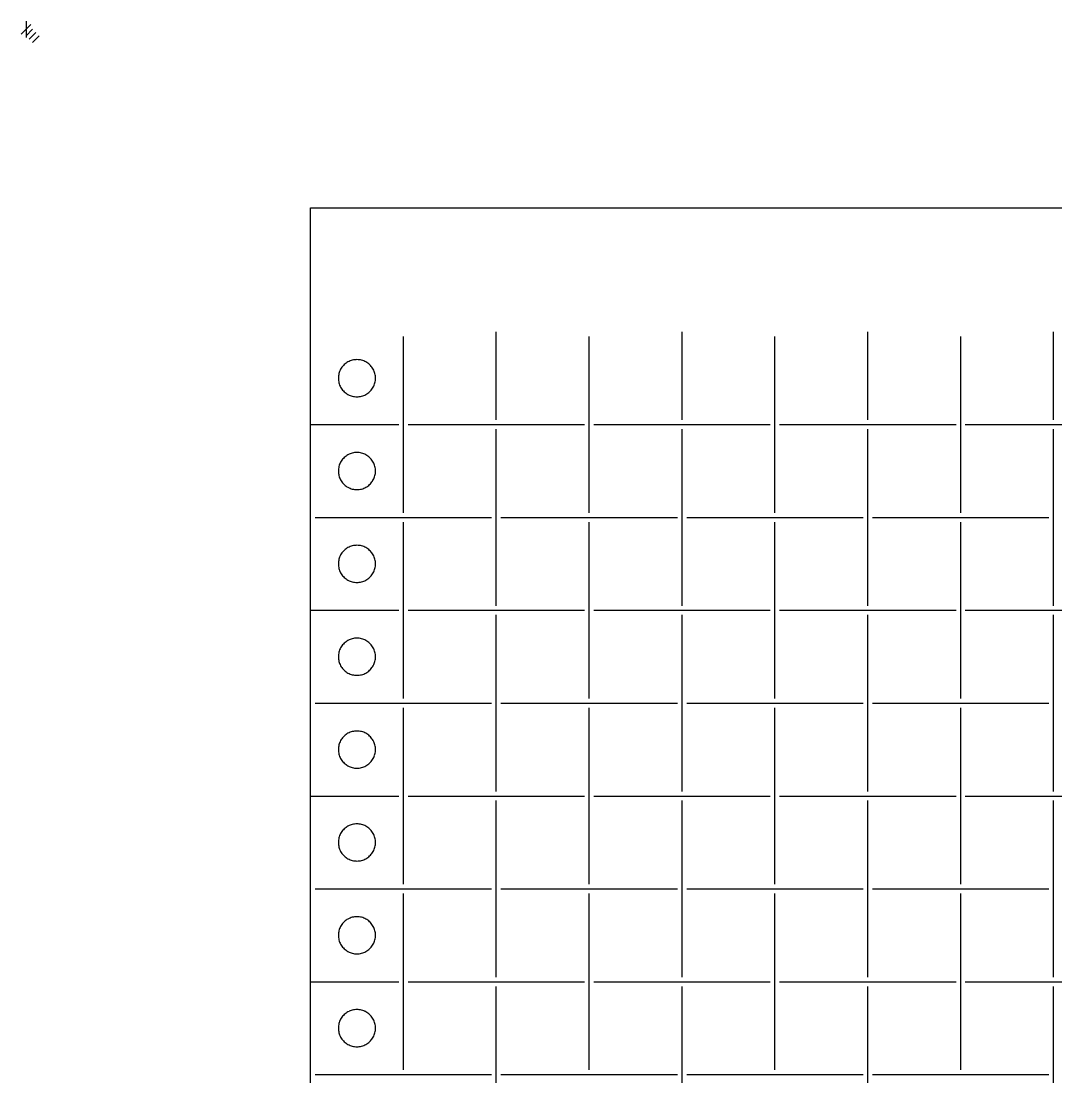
# Model space of a CAD drawing. Extents: x -1 to 369, y 33 to 428.
# Drawn here: x -0.8 to 177.4, y 246.1 to 428.1 of the extents above; entities that cross this region are included whole.
import ezdxf

# ---------------------------------------------------------------- set-up
doc = ezdxf.new("R2010")
doc.units = 0

msp = doc.modelspace()

# ---------------------------------------------------------------- linework, layer by layer
for p, q in [((49.0009, 33.2103), (49.0009, 395.877)), ((49.0009, 395.877), (369.001, 395.877)), ((65.0009, 343.343), (65.0009, 373.743)), ((81.0009, 359.343), (81.0009, 374.543)), ((97.0009, 343.343), (97.0009, 373.743)), ((113.001, 359.343), (113.001, 374.543)), ((129.001, 343.343), (129.001, 373.743)), ((145.001, 359.343), (145.001, 374.543)), ((161.001, 343.343), (161.001, 373.743)), ((177.001, 359.343), (177.001, 374.543)), ((55.4593, 369.348), (55.286264, 369.245669)), ((55.6384, 369.439), (55.459282, 369.347735)), ((55.8229, 369.519), (55.638406, 369.439162)), ((56.0121, 369.587), (55.822958, 369.518903)), ((56.2051, 369.643), (56.012052, 369.586917)), ((56.4013, 369.687), (56.205113, 369.643146)), ((56.5998, 369.718), (56.401246, 369.686552)), ((56.8, 369.737), (56.599865, 369.718091)), ((57.0009, 369.743), (56.799969, 369.736678)), ((57.2018, 369.737), (57.000872, 369.743322)), ((57.402, 369.718), (57.201862, 369.736909)), ((57.6005, 369.687), (57.401946, 369.718448)), ((57.7967, 369.643), (57.600513, 369.686854)), ((57.9898, 369.587), (57.796755, 369.643083)), ((58.1789, 369.519), (57.989755, 369.587097)), ((58.3634, 369.439), (58.178906, 369.518838)), ((58.5425, 369.348), (58.363382, 369.439265)), ((58.7156, 369.245), (58.542564, 369.347331)), ((53.9575, 367.532), (53.901414, 367.338952)), ((54.0256, 367.721), (53.957505, 367.531858)), ((54.1055, 367.906), (54.025662, 367.721503)), ((54.1967, 368.085), (54.105435, 367.905882)), ((54.2991, 368.258), (54.196766, 368.084967)), ((54.4121, 368.424), (54.299107, 368.257732)), ((54.5353, 368.583), (54.412088, 368.424157)), ((54.6682, 368.734), (54.535257, 368.583206)), ((54.8104, 368.876), (54.66825, 368.733853)), ((54.9612, 369.009), (54.810409, 368.876057)), ((55.12, 369.132), (54.961154, 369.008788)), ((55.2863, 369.245), (55.120035, 369.132004)), ((58.8818, 369.132), (58.715535, 369.244996)), ((59.0407, 369.009), (58.881857, 369.132212)), ((59.1915, 368.876), (59.040706, 369.008943)), ((59.3336, 368.734), (59.19145, 368.876147)), ((59.4665, 368.583), (59.333557, 368.733794)), ((59.5898, 368.424), (59.466588, 368.582843)), ((59.7028, 368.258), (59.589807, 368.424268)), ((59.8051, 368.085), (59.702769, 368.258033)), ((59.8964, 367.906), (59.805132, 368.085118)), ((59.9762, 367.721), (59.896362, 367.905497)), ((60.0443, 367.532), (59.976205, 367.721142)), ((60.1004, 367.339), (60.044314, 367.532048)), ((53.8072, 366.744), (53.800878, 366.543069)), ((53.8009, 366.543), (53.807222, 366.342072)), ((53.8261, 366.944), (53.807191, 366.743865)), ((53.8072, 366.342), (53.826109, 366.141862)), ((53.8261, 366.142), (53.857548, 365.943446)), ((53.8576, 367.143), (53.826152, 366.944446)), ((53.9014, 367.339), (53.857546, 367.142813)), ((53.8576, 365.944), (53.901454, 365.747813)), ((53.9014, 365.748), (53.957486, 365.554955)), ((60.0443, 365.555), (60.100386, 365.748045)), ((60.1442, 367.143), (60.100348, 367.339187)), ((60.1004, 365.748), (60.144252, 365.944187)), ((60.1442, 365.944), (60.175648, 366.142554)), ((60.1757, 366.944), (60.144252, 367.142554)), ((60.1946, 366.744), (60.175691, 366.944135)), ((60.1757, 366.142), (60.194609, 366.342138)), ((60.2009, 366.543), (60.194578, 366.743931)), ((60.1946, 366.342), (60.200922, 366.542928)), ((53.9575, 365.555), (54.025595, 365.365855)), ((54.0256, 365.365), (54.105438, 365.180506)), ((54.1055, 365.181), (54.196765, 365.001882)), ((54.1967, 365.002), (54.299034, 364.828967)), ((54.2991, 364.829), (54.412093, 364.662732)), ((54.4121, 364.662), (54.535312, 364.503157)), ((54.5353, 364.504), (54.668243, 364.353206)), ((54.6682, 364.353), (54.81035, 364.21085)), ((54.8104, 364.211), (54.961191, 364.078059)), ((54.9612, 364.078), (55.120046, 363.954788)), ((55.12, 363.955), (55.286265, 363.842004)), ((58.7156, 363.842), (58.881865, 363.954996)), ((58.8818, 363.955), (59.040643, 364.078212)), ((59.0407, 364.078), (59.191494, 364.210941)), ((59.1915, 364.211), (59.33365, 364.35315)), ((59.3336, 364.353), (59.466543, 364.503794)), ((59.4665, 364.504), (59.589712, 364.662843)), ((59.5898, 364.662), (59.702793, 364.828268)), ((59.7028, 364.829), (59.805131, 365.002033)), ((59.8051, 365.002), (59.896368, 365.181118)), ((59.8964, 365.181), (59.976238, 365.365494)), ((59.9762, 365.365), (60.044294, 365.554145)), ((55.2863, 363.842), (55.459336, 363.739669)), ((55.4593, 363.739), (55.638418, 363.647735)), ((55.6384, 363.648), (55.822894, 363.568162)), ((55.8229, 363.568), (56.012042, 363.499903)), ((56.0121, 363.5), (56.205148, 363.443914)), ((56.2051, 363.444), (56.401287, 363.400148)), ((56.4013, 363.4), (56.599854, 363.368552)), ((56.5998, 363.369), (56.799935, 363.350091)), ((56.8, 363.35), (57.000931, 363.343678)), ((57.0009, 363.343), (57.201828, 363.349322)), ((57.2018, 363.35), (57.401938, 363.368909)), ((57.402, 363.369), (57.600554, 363.400448)), ((57.6005, 363.4), (57.796687, 363.443852)), ((57.7967, 363.444), (57.989745, 363.500086)), ((57.9898, 363.5), (58.178945, 363.568097)), ((58.1789, 363.568), (58.363394, 363.647838)), ((58.3634, 363.648), (58.542518, 363.739265)), ((58.5425, 363.739), (58.715536, 363.841331)), ((49.0009, 358.543), (64.2009, 358.543)), ((65.8009, 358.543), (96.2009, 358.543)), ((97.8009, 358.543), (128.201, 358.543)), ((129.801, 358.543), (160.201, 358.543)), ((161.801, 358.543), (192.201, 358.543)), ((81.0009, 327.343), (81.0009, 357.743)), ((113.001, 327.343), (113.001, 357.743)), ((145.001, 327.343), (145.001, 357.743)), ((177.001, 327.343), (177.001, 357.743)), ((54.9612, 353.009), (54.810409, 352.876057)), ((55.12, 353.132), (54.961154, 353.008788)), ((55.2863, 353.245), (55.120035, 353.132007)), ((55.4593, 353.348), (55.286264, 353.245666)), ((55.6384, 353.439), (55.459282, 353.347735)), ((55.8229, 353.519), (55.638406, 353.439162)), ((56.0121, 353.587), (55.822958, 353.518906)), ((56.2051, 353.643), (56.012052, 353.586914)), ((56.4013, 353.687), (56.205113, 353.643146)), ((56.5998, 353.718), (56.401246, 353.686555)), ((56.8, 353.737), (56.599865, 353.718091)), ((57.0009, 353.743), (56.799969, 353.736678)), ((57.2018, 353.737), (57.000872, 353.743322)), ((57.402, 353.718), (57.201862, 353.736909)), ((57.6005, 353.687), (57.401946, 353.718445)), ((57.7967, 353.643), (57.600513, 353.686854)), ((57.9898, 353.587), (57.796755, 353.643086)), ((58.1789, 353.519), (57.989755, 353.587094)), ((58.3634, 353.439), (58.178906, 353.518838)), ((58.5425, 353.348), (58.363382, 353.439265)), ((58.7156, 353.245), (58.542564, 353.347334)), ((58.8818, 353.132), (58.715535, 353.244993)), ((59.0407, 353.009), (58.881857, 353.132212)), ((59.1915, 352.876), (59.040706, 353.008943)), ((53.8576, 351.143), (53.826152, 350.944446)), ((53.9014, 351.339), (53.857546, 351.142813)), ((53.9575, 351.532), (53.901414, 351.338955)), ((54.0256, 351.721), (53.957505, 351.531855)), ((54.1055, 351.906), (54.025662, 351.721506)), ((54.1967, 352.085), (54.105435, 351.905882)), ((54.2991, 352.258), (54.196766, 352.084964)), ((54.4121, 352.424), (54.299107, 352.257735)), ((54.5353, 352.583), (54.412088, 352.424157)), ((54.6682, 352.734), (54.535257, 352.583206)), ((54.8104, 352.876), (54.66825, 352.73385)), ((59.3336, 352.734), (59.19145, 352.87615)), ((59.4665, 352.583), (59.333557, 352.733794)), ((59.5898, 352.424), (59.466588, 352.582843)), ((59.7028, 352.258), (59.589807, 352.424265)), ((59.8051, 352.085), (59.702769, 352.258036)), ((59.8964, 351.906), (59.805132, 352.085118)), ((59.9762, 351.721), (59.896362, 351.905494)), ((60.0443, 351.532), (59.976205, 351.721145)), ((60.1004, 351.339), (60.044314, 351.532045)), ((60.1442, 351.143), (60.100348, 351.339187)), ((60.1757, 350.944), (60.144252, 351.142554)), ((53.8072, 350.744), (53.800878, 350.543069)), ((53.8009, 350.543), (53.807222, 350.342069)), ((53.8261, 350.944), (53.807191, 350.743865)), ((53.8072, 350.342), (53.826109, 350.141865)), ((53.8261, 350.142), (53.857548, 349.943446)), ((53.8576, 349.944), (53.901454, 349.747813)), ((53.9014, 349.748), (53.957486, 349.554955)), ((53.9575, 349.555), (54.025595, 349.365855)), ((54.0256, 349.365), (54.105438, 349.180506)), ((59.8964, 349.181), (59.976238, 349.365494)), ((59.9762, 349.365), (60.044294, 349.554145)), ((60.0443, 349.555), (60.100386, 349.748045)), ((60.1004, 349.748), (60.144252, 349.944187)), ((60.1442, 349.944), (60.175648, 350.142554)), ((60.1946, 350.744), (60.175691, 350.944135)), ((60.1757, 350.142), (60.194609, 350.342135)), ((60.2009, 350.543), (60.194578, 350.743931)), ((60.1946, 350.342), (60.200922, 350.542931)), ((54.1055, 349.181), (54.196765, 349.001882)), ((54.1967, 349.002), (54.299034, 348.828964)), ((54.2991, 348.829), (54.412093, 348.662735)), ((54.4121, 348.662), (54.535312, 348.503157)), ((54.5353, 348.504), (54.668243, 348.353206)), ((54.6682, 348.353), (54.81035, 348.21085)), ((54.8104, 348.211), (54.961191, 348.078057)), ((54.9612, 348.078), (55.120046, 347.954788)), ((55.12, 347.955), (55.286265, 347.842007)), ((55.2863, 347.842), (55.459336, 347.739666)), ((55.4593, 347.739), (55.638418, 347.647735)), ((55.6384, 347.648), (55.822894, 347.568162)), ((55.8229, 347.568), (56.012042, 347.499906)), ((56.0121, 347.5), (56.205148, 347.443914)), ((57.7967, 347.444), (57.989745, 347.500086)), ((57.9898, 347.5), (58.178945, 347.568094)), ((58.1789, 347.568), (58.363394, 347.647838)), ((58.3634, 347.648), (58.542518, 347.739265)), ((58.5425, 347.739), (58.715536, 347.841334)), ((58.7156, 347.842), (58.881865, 347.954993)), ((58.8818, 347.955), (59.040643, 348.078212)), ((59.0407, 348.078), (59.191494, 348.210943)), ((59.1915, 348.211), (59.33365, 348.35315)), ((59.3336, 348.353), (59.466543, 348.503794)), ((59.4665, 348.504), (59.589712, 348.662843)), ((59.5898, 348.662), (59.702793, 348.828265)), ((59.7028, 348.829), (59.805131, 349.002036)), ((59.8051, 349.002), (59.896368, 349.181118)), ((56.2051, 347.444), (56.401287, 347.400146)), ((56.4013, 347.4), (56.599854, 347.368555)), ((56.5998, 347.369), (56.799935, 347.350091)), ((56.8, 347.35), (57.000931, 347.343678)), ((57.0009, 347.343), (57.201828, 347.349322)), ((57.2018, 347.35), (57.401938, 347.368909)), ((57.402, 347.369), (57.600554, 347.400445)), ((57.6005, 347.4), (57.796687, 347.443854)), ((49.8009, 342.543), (80.2009, 342.543)), ((81.8009, 342.543), (112.201, 342.543)), ((113.801, 342.543), (144.201, 342.543)), ((145.801, 342.543), (176.201, 342.543)), ((65.0009, 311.343), (65.0009, 341.743)), ((97.0009, 311.343), (97.0009, 341.743)), ((129.001, 311.343), (129.001, 341.743)), ((161.001, 311.343), (161.001, 341.743)), ((54.5353, 336.583), (54.412088, 336.424157)), ((54.6682, 336.734), (54.535257, 336.583206)), ((54.8104, 336.876), (54.66825, 336.73385)), ((54.9612, 337.009), (54.810409, 336.876057)), ((55.12, 337.132), (54.961154, 337.00879)), ((55.2863, 337.245), (55.120035, 337.132004)), ((55.4593, 337.348), (55.286264, 337.245666)), ((55.6384, 337.439), (55.459282, 337.347735)), ((55.8229, 337.519), (55.638406, 337.439162)), ((56.0121, 337.587), (55.822958, 337.518906)), ((56.2051, 337.643), (56.012052, 337.586914)), ((56.4013, 337.687), (56.205113, 337.643148)), ((56.5998, 337.718), (56.401246, 337.686552)), ((56.8, 337.737), (56.599865, 337.718091)), ((57.0009, 337.743), (56.799969, 337.736678)), ((57.2018, 337.737), (57.000872, 337.743322)), ((57.402, 337.718), (57.201862, 337.736909)), ((57.6005, 337.687), (57.401946, 337.718448)), ((57.7967, 337.643), (57.600513, 337.686852)), ((57.9898, 337.587), (57.796755, 337.643086)), ((58.1789, 337.519), (57.989755, 337.587094)), ((58.3634, 337.439), (58.178906, 337.518838)), ((58.5425, 337.348), (58.363382, 337.439265)), ((58.7156, 337.245), (58.542564, 337.347334)), ((58.8818, 337.132), (58.715535, 337.244996)), ((59.0407, 337.009), (58.881857, 337.13221)), ((59.1915, 336.876), (59.040706, 337.008943)), ((59.3336, 336.734), (59.19145, 336.87615)), ((59.4665, 336.583), (59.333557, 336.733794)), ((59.5898, 336.424), (59.466588, 336.582843)), ((53.8261, 334.944), (53.807191, 334.743865)), ((53.8576, 335.143), (53.826152, 334.944446)), ((53.9014, 335.339), (53.857546, 335.142813)), ((53.9575, 335.532), (53.901414, 335.338955)), ((54.0256, 335.721), (53.957505, 335.531855)), ((54.1055, 335.906), (54.025662, 335.721506)), ((54.1967, 336.085), (54.105435, 335.905882)), ((54.2991, 336.258), (54.1967, 336.085)), ((54.4121, 336.424), (54.299107, 336.257735)), ((59.7028, 336.258), (59.589807, 336.424265)), ((59.8051, 336.085), (59.702769, 336.258036)), ((59.8964, 335.906), (59.8051, 336.085)), ((59.9762, 335.721), (59.896362, 335.905494)), ((60.0443, 335.532), (59.976205, 335.721145)), ((60.1004, 335.339), (60.044314, 335.532045)), ((60.1442, 335.143), (60.100348, 335.339187)), ((60.1757, 334.944), (60.144252, 335.142554)), ((60.1946, 334.744), (60.175691, 334.944135)), ((53.8072, 334.744), (53.800878, 334.543069)), ((53.8009, 334.543), (53.807222, 334.342069)), ((53.8072, 334.342), (53.826109, 334.141865)), ((53.8261, 334.142), (53.857548, 333.943446)), ((53.8576, 333.944), (53.901454, 333.747813)), ((53.9014, 333.748), (53.957486, 333.554952)), ((53.9575, 333.555), (54.025595, 333.365858)), ((54.0256, 333.365), (54.105438, 333.180506)), ((54.1055, 333.181), (54.196765, 333.001879)), ((54.1967, 333.002), (54.299034, 332.828967)), ((59.7028, 332.829), (59.805131, 333.002033)), ((59.8051, 333.002), (59.896368, 333.181121)), ((59.8964, 333.181), (59.976238, 333.365494)), ((59.9762, 333.365), (60.044294, 333.554142)), ((60.0443, 333.555), (60.100386, 333.748048)), ((60.1004, 333.748), (60.144252, 333.944187)), ((60.1442, 333.944), (60.175648, 334.142554)), ((60.1757, 334.142), (60.194609, 334.342135)), ((60.2009, 334.543), (60.194578, 334.743931)), ((60.1946, 334.342), (60.200922, 334.542931)), ((54.2991, 332.829), (54.412093, 332.662735)), ((54.4121, 332.663), (54.535312, 332.504157)), ((54.5353, 332.504), (54.668243, 332.353206)), ((54.6682, 332.353), (54.81035, 332.21085)), ((54.8104, 332.211), (54.961191, 332.078057)), ((54.9612, 332.078), (55.120046, 331.954788)), ((55.12, 331.955), (55.286265, 331.842007)), ((55.2863, 331.842), (55.459336, 331.739666)), ((55.4593, 331.739), (55.638418, 331.647735)), ((55.6384, 331.648), (55.822894, 331.568162)), ((55.8229, 331.568), (56.012042, 331.499906)), ((56.0121, 331.5), (56.205148, 331.443914)), ((56.2051, 331.444), (56.401287, 331.400146)), ((56.4013, 331.4), (56.599854, 331.368555)), ((56.5998, 331.369), (56.799935, 331.350091)), ((56.8, 331.35), (57.000931, 331.343678)), ((57.0009, 331.343), (57.201828, 331.349322)), ((57.2018, 331.35), (57.401938, 331.368909)), ((57.402, 331.369), (57.600554, 331.400445)), ((57.6005, 331.4), (57.796687, 331.443854)), ((57.7967, 331.444), (57.989745, 331.500086)), ((57.9898, 331.5), (58.178945, 331.568094)), ((58.1789, 331.568), (58.363394, 331.647838)), ((58.3634, 331.648), (58.542518, 331.739265)), ((58.5425, 331.739), (58.715536, 331.841334)), ((58.7156, 331.842), (58.881865, 331.954993)), ((58.8818, 331.955), (59.040643, 332.078212)), ((59.0407, 332.078), (59.191494, 332.210943)), ((59.1915, 332.211), (59.33365, 332.35315)), ((59.3336, 332.353), (59.466543, 332.503794)), ((59.4665, 332.504), (59.589712, 332.662843)), ((59.5898, 332.663), (59.702793, 332.829265)), ((49.0009, 326.543), (64.2009, 326.543)), ((65.8009, 326.543), (96.2009, 326.543)), ((81.0009, 295.343), (81.0009, 325.743)), ((97.8009, 326.543), (128.201, 326.543)), ((113.001, 295.343), (113.001, 325.743)), ((129.801, 326.543), (160.201, 326.543)), ((145.001, 295.343), (145.001, 325.743)), ((161.801, 326.543), (192.201, 326.543)), ((177.001, 295.343), (177.001, 325.743)), ((54.2991, 320.258), (54.196766, 320.084967)), ((54.4121, 320.424), (54.299107, 320.257732)), ((54.5353, 320.583), (54.412088, 320.424157)), ((54.6682, 320.734), (54.535257, 320.583206)), ((54.8104, 320.876), (54.66825, 320.73385)), ((54.9612, 321.009), (54.810409, 320.876059)), ((55.12, 321.132), (54.961154, 321.008788)), ((55.2863, 321.245), (55.120035, 321.132004)), ((55.4593, 321.348), (55.286264, 321.245669)), ((55.6384, 321.439), (55.459282, 321.347735)), ((55.8229, 321.519), (55.638406, 321.439162)), ((56.0121, 321.587), (55.822958, 321.518903)), ((56.2051, 321.643), (56.012052, 321.586914)), ((56.4013, 321.687), (56.205113, 321.643148)), ((56.5998, 321.718), (56.401246, 321.686552)), ((56.8, 321.737), (56.599865, 321.718091)), ((57.0009, 321.743), (56.799969, 321.736678)), ((57.2018, 321.737), (57.000872, 321.743322)), ((57.402, 321.718), (57.201862, 321.736909)), ((57.6005, 321.687), (57.401946, 321.718448)), ((57.7967, 321.643), (57.600513, 321.686852)), ((57.9898, 321.587), (57.796755, 321.643086)), ((58.1789, 321.519), (57.989755, 321.587097)), ((58.3634, 321.439), (58.178906, 321.518838)), ((58.5425, 321.348), (58.363382, 321.439265)), ((58.7156, 321.245), (58.542564, 321.347331)), ((58.8818, 321.132), (58.715535, 321.244996)), ((59.0407, 321.009), (58.881857, 321.132212)), ((59.1915, 320.876), (59.040706, 321.008941)), ((59.3336, 320.734), (59.19145, 320.87615)), ((59.4665, 320.583), (59.333557, 320.733794)), ((59.5898, 320.424), (59.466588, 320.582843)), ((59.7028, 320.258), (59.589807, 320.424268)), ((59.8051, 320.085), (59.702769, 320.258033)), ((53.8072, 318.744), (53.800878, 318.543072)), ((53.8009, 318.543), (53.807222, 318.342069)), ((53.8261, 318.944), (53.807191, 318.743862)), ((53.8576, 319.143), (53.826152, 318.944448)), ((53.9014, 319.339), (53.857546, 319.142811)), ((53.9575, 319.532), (53.901414, 319.338955)), ((54.0256, 319.721), (53.957505, 319.531855)), ((54.1055, 319.906), (54.025662, 319.721506)), ((54.1967, 320.085), (54.105435, 319.905882)), ((59.8964, 319.906), (59.805132, 320.085118)), ((59.9762, 319.721), (59.896362, 319.905494)), ((60.0443, 319.532), (59.976205, 319.721145)), ((60.1004, 319.339), (60.044314, 319.532045)), ((60.1442, 319.143), (60.100348, 319.339189)), ((60.1757, 318.944), (60.144252, 319.142552)), ((60.1946, 318.744), (60.175691, 318.944138)), ((60.2009, 318.543), (60.194578, 318.743928)), ((60.1946, 318.343), (60.200922, 318.543931)), ((53.8072, 318.343), (53.826109, 318.142865)), ((53.8261, 318.142), (53.857548, 317.943446)), ((53.8576, 317.944), (53.901454, 317.747813)), ((53.9014, 317.748), (53.957486, 317.554952)), ((53.9575, 317.555), (54.025595, 317.365858)), ((54.0256, 317.365), (54.105438, 317.180503)), ((54.1055, 317.181), (54.196765, 317.001882)), ((54.1967, 317.002), (54.299034, 316.828967)), ((54.2991, 316.829), (54.412093, 316.662732)), ((54.4121, 316.663), (54.535312, 316.504157)), ((59.4665, 316.504), (59.589712, 316.662843)), ((59.5898, 316.663), (59.702793, 316.829268)), ((59.7028, 316.829), (59.805131, 317.002033)), ((59.8051, 317.002), (59.896368, 317.181118)), ((59.8964, 317.181), (59.976238, 317.365497)), ((59.9762, 317.365), (60.044294, 317.554142)), ((60.0443, 317.555), (60.100386, 317.748048)), ((60.1004, 317.748), (60.144252, 317.944187)), ((60.1442, 317.944), (60.175648, 318.142554)), ((60.1757, 318.142), (60.194609, 318.342135)), ((54.5353, 316.504), (54.668243, 316.353206)), ((54.6682, 316.353), (54.81035, 316.210853)), ((54.8104, 316.211), (54.961191, 316.078057)), ((54.9612, 316.078), (55.120046, 315.954788)), ((55.12, 315.955), (55.286265, 315.842004)), ((55.2863, 315.842), (55.459336, 315.739669)), ((55.4593, 315.739), (55.638418, 315.647735)), ((55.6384, 315.648), (55.822894, 315.568162)), ((55.8229, 315.568), (56.012042, 315.499903)), ((56.0121, 315.5), (56.205148, 315.443917)), ((56.2051, 315.444), (56.401287, 315.400146)), ((56.4013, 315.4), (56.599854, 315.368552)), ((56.5998, 315.369), (56.799935, 315.350091)), ((56.8, 315.35), (57.000931, 315.343678)), ((57.0009, 315.343), (57.201828, 315.349322)), ((57.2018, 315.35), (57.401938, 315.368909)), ((57.402, 315.369), (57.600554, 315.400448)), ((57.6005, 315.4), (57.796687, 315.443854)), ((57.7967, 315.444), (57.989745, 315.500083)), ((57.9898, 315.5), (58.178945, 315.568097)), ((58.1789, 315.568), (58.363394, 315.647838)), ((58.3634, 315.648), (58.542518, 315.739265)), ((58.5425, 315.739), (58.715536, 315.841331)), ((58.7156, 315.842), (58.881865, 315.954996)), ((58.8818, 315.955), (59.040643, 316.078212)), ((59.0407, 316.078), (59.191494, 316.210943)), ((59.1915, 316.211), (59.33365, 316.353147)), ((59.3336, 316.353), (59.466543, 316.503794)), ((49.8009, 310.543), (80.2009, 310.543)), ((65.0009, 279.343), (65.0009, 309.743)), ((81.8009, 310.543), (112.201, 310.543)), ((97.0009, 279.343), (97.0009, 309.743)), ((113.801, 310.543), (144.201, 310.543)), ((129.001, 279.343), (129.001, 309.743)), ((145.801, 310.543), (176.201, 310.543)), ((161.001, 279.343), (161.001, 309.743)), ((56.4013, 305.687), (56.205113, 305.643146)), ((56.5998, 305.718), (56.401246, 305.686552)), ((56.8, 305.737), (56.599865, 305.718091)), ((57.0009, 305.743), (56.799969, 305.736678)), ((57.2018, 305.737), (57.000872, 305.743322)), ((57.402, 305.718), (57.201862, 305.736909)), ((57.6005, 305.687), (57.401946, 305.718448)), ((57.7967, 305.643), (57.600513, 305.686854)), ((54.1055, 303.906), (54.025662, 303.721503)), ((54.1967, 304.085), (54.105435, 303.905882)), ((54.2991, 304.258), (54.196766, 304.084967)), ((54.4121, 304.424), (54.299107, 304.257735)), ((54.5353, 304.583), (54.412088, 304.424154)), ((54.6682, 304.734), (54.535257, 304.583206)), ((54.8104, 304.876), (54.66825, 304.733853)), ((54.9612, 305.009), (54.810409, 304.876057)), ((55.12, 305.132), (54.961154, 305.008788)), ((55.2863, 305.245), (55.120035, 305.132007)), ((55.4593, 305.348), (55.286264, 305.245666)), ((55.6384, 305.439), (55.459282, 305.347735)), ((55.8229, 305.519), (55.638406, 305.439162)), ((56.0121, 305.587), (55.822958, 305.518903)), ((56.2051, 305.643), (56.012052, 305.586917)), ((57.9898, 305.587), (57.796755, 305.643083)), ((58.1789, 305.519), (57.989755, 305.587097)), ((58.3634, 305.439), (58.178906, 305.518838)), ((58.5425, 305.348), (58.363382, 305.439265)), ((58.7156, 305.245), (58.542564, 305.347334)), ((58.8818, 305.132), (58.715535, 305.244993)), ((59.0407, 305.009), (58.881857, 305.132212)), ((59.1915, 304.876), (59.040706, 305.008943)), ((59.3336, 304.734), (59.19145, 304.876147)), ((59.4665, 304.583), (59.333557, 304.733794)), ((59.5898, 304.424), (59.466588, 304.582846)), ((59.7028, 304.258), (59.589807, 304.424265)), ((59.8051, 304.085), (59.702769, 304.258033)), ((59.8964, 303.906), (59.805132, 304.085118)), ((59.9762, 303.721), (59.896362, 303.905497)), ((53.8072, 302.744), (53.800878, 302.543069)), ((53.8009, 302.543), (53.807222, 302.342072)), ((53.8261, 302.945), (53.807191, 302.744865)), ((53.8072, 302.343), (53.826109, 302.142862)), ((53.8261, 302.142), (53.857548, 301.943446)), ((53.8576, 303.143), (53.826152, 302.944446)), ((53.9014, 303.339), (53.857546, 303.142813)), ((53.9575, 303.532), (53.901414, 303.338952)), ((54.0256, 303.721), (53.957505, 303.531858)), ((60.0443, 303.532), (59.976205, 303.721142)), ((60.1004, 303.339), (60.044314, 303.532048)), ((60.1442, 303.143), (60.100348, 303.339187)), ((60.1442, 301.944), (60.175648, 302.142554)), ((60.1757, 302.945), (60.144252, 303.143554)), ((60.1946, 302.744), (60.175691, 302.944135)), ((60.1757, 302.142), (60.194609, 302.342138)), ((60.2009, 302.543), (60.194578, 302.743931)), ((60.1946, 302.343), (60.200922, 302.543928)), ((53.8576, 301.944), (53.901454, 301.747813)), ((53.9014, 301.748), (53.957486, 301.554955)), ((53.9575, 301.555), (54.025595, 301.365855)), ((54.0256, 301.365), (54.105438, 301.180506)), ((54.1055, 301.181), (54.196765, 301.001882)), ((54.1967, 301.002), (54.299034, 300.828967)), ((54.2991, 300.829), (54.412093, 300.662732)), ((54.4121, 300.663), (54.535312, 300.504157)), ((54.5353, 300.504), (54.668243, 300.353206)), ((54.6682, 300.353), (54.81035, 300.21085)), ((54.8104, 300.211), (54.961191, 300.078057)), ((59.0407, 300.078), (59.191494, 300.210943)), ((59.1915, 300.211), (59.33365, 300.35315)), ((59.3336, 300.353), (59.466543, 300.503794)), ((59.4665, 300.504), (59.589712, 300.662843)), ((59.5898, 300.663), (59.702793, 300.829268)), ((59.7028, 300.829), (59.805131, 301.002033)), ((59.8051, 301.002), (59.896368, 301.181118)), ((59.8964, 301.181), (59.976238, 301.365494)), ((59.9762, 301.365), (60.044294, 301.554145)), ((60.0443, 301.555), (60.100386, 301.748045)), ((60.1004, 301.748), (60.144252, 301.944187)), ((54.9612, 300.078), (55.120046, 299.95479)), ((55.12, 299.955), (55.286265, 299.842004)), ((55.2863, 299.842), (55.459336, 299.739669)), ((55.4593, 299.739), (55.638418, 299.647735)), ((55.6384, 299.648), (55.822894, 299.568162)), ((55.8229, 299.568), (56.012042, 299.499903)), ((56.0121, 299.5), (56.205148, 299.443914)), ((56.2051, 299.444), (56.401287, 299.400148)), ((56.4013, 299.4), (56.599854, 299.368552)), ((56.5998, 299.369), (56.799935, 299.350091)), ((56.8, 299.35), (57.000931, 299.343678)), ((57.0009, 299.343), (57.201828, 299.349322)), ((57.2018, 299.35), (57.401938, 299.368909)), ((57.402, 299.369), (57.600554, 299.400448)), ((57.6005, 299.4), (57.796687, 299.443852)), ((57.7967, 299.444), (57.989745, 299.500086)), ((57.9898, 299.5), (58.178945, 299.568097)), ((58.1789, 299.568), (58.363394, 299.647838)), ((58.3634, 299.648), (58.542518, 299.739265)), ((58.5425, 299.739), (58.715536, 299.841331)), ((58.7156, 299.842), (58.881865, 299.954996)), ((58.8818, 299.955), (59.040643, 300.07821)), ((49.0009, 294.543), (64.2009, 294.543)), ((65.8009, 294.543), (96.2009, 294.543)), ((81.0009, 263.343), (81.0009, 293.743)), ((97.8009, 294.543), (128.201, 294.543)), ((113.001, 263.343), (113.001, 293.743)), ((129.801, 294.543), (160.201, 294.543)), ((145.001, 263.343), (145.001, 293.743)), ((161.801, 294.543), (192.201, 294.543)), ((177.001, 263.343), (177.001, 293.743)), ((55.4593, 289.348), (55.286264, 289.245666)), ((55.6384, 289.439), (55.459282, 289.347735)), ((55.8229, 289.519), (55.638406, 289.439162)), ((56.0121, 289.587), (55.822958, 289.518906)), ((56.2051, 289.643), (56.012052, 289.586914)), ((56.4013, 289.687), (56.205113, 289.643148)), ((56.5998, 289.718), (56.401246, 289.686552)), ((56.8, 289.737), (56.599865, 289.718091)), ((57.0009, 289.743), (56.799969, 289.736678)), ((57.2018, 289.737), (57.000872, 289.743322)), ((57.402, 289.718), (57.201862, 289.736909)), ((57.6005, 289.687), (57.401946, 289.718448)), ((57.7967, 289.643), (57.600513, 289.686852)), ((57.9898, 289.587), (57.796755, 289.643086)), ((58.1789, 289.519), (57.989755, 289.587094)), ((58.3634, 289.439), (58.178906, 289.518838)), ((58.5425, 289.348), (58.363382, 289.439265)), ((58.7156, 289.245), (58.542564, 289.347334)), ((53.9575, 287.532), (53.901414, 287.338955)), ((54.0256, 287.721), (53.957505, 287.531855)), ((54.1055, 287.906), (54.025662, 287.721506)), ((54.1967, 288.085), (54.105435, 287.905882)), ((54.2991, 288.258), (54.196766, 288.084964)), ((54.4121, 288.424), (54.299107, 288.257735)), ((54.5353, 288.583), (54.412088, 288.424157)), ((54.6682, 288.734), (54.535257, 288.583206)), ((54.8104, 288.876), (54.66825, 288.73385)), ((54.9612, 289.009), (54.810409, 288.876057)), ((55.12, 289.132), (54.961154, 289.008788)), ((55.2863, 289.245), (55.120035, 289.132007)), ((58.8818, 289.132), (58.715535, 289.244993)), ((59.0407, 289.009), (58.881857, 289.132212)), ((59.1915, 288.876), (59.040706, 289.008943)), ((59.3336, 288.734), (59.19145, 288.87615)), ((59.4665, 288.583), (59.333557, 288.733794)), ((59.5898, 288.424), (59.466588, 288.582843)), ((59.7028, 288.258), (59.589807, 288.424265)), ((59.8051, 288.085), (59.702769, 288.258036)), ((59.8964, 287.906), (59.805132, 288.085118)), ((59.9762, 287.721), (59.896362, 287.905494)), ((60.0443, 287.532), (59.976205, 287.721145)), ((60.1004, 287.339), (60.044314, 287.532045)), ((53.8072, 286.744), (53.800878, 286.543072)), ((53.8009, 286.543), (53.807222, 286.342069)), ((53.8261, 286.945), (53.807191, 286.744862)), ((53.8072, 286.343), (53.826109, 286.142865)), ((53.8261, 286.142), (53.857548, 285.943446)), ((53.8576, 287.143), (53.826152, 286.944446)), ((53.9014, 287.339), (53.857546, 287.142813)), ((53.8576, 285.944), (53.901454, 285.747813)), ((53.9014, 285.748), (53.957486, 285.554952)), ((60.0443, 285.555), (60.100386, 285.748048)), ((60.1442, 287.143), (60.100348, 287.339187)), ((60.1004, 285.748), (60.144252, 285.944187)), ((60.1442, 285.944), (60.175648, 286.142554)), ((60.1757, 286.945), (60.144252, 287.143554)), ((60.1946, 286.744), (60.175691, 286.944138)), ((60.1757, 286.142), (60.194609, 286.342135)), ((60.2009, 286.543), (60.194578, 286.743928)), ((60.1946, 286.343), (60.200922, 286.543931)), ((53.9575, 285.555), (54.025595, 285.365858)), ((54.0256, 285.365), (54.105438, 285.180503)), ((54.1055, 285.181), (54.196765, 285.001885)), ((54.1967, 285.002), (54.299034, 284.828964)), ((54.2991, 284.829), (54.412093, 284.662735)), ((54.4121, 284.663), (54.535312, 284.504154)), ((54.5353, 284.504), (54.668243, 284.353209)), ((54.6682, 284.353), (54.81035, 284.21085)), ((54.8104, 284.211), (54.961191, 284.078057)), ((54.9612, 284.078), (55.120046, 283.954788)), ((55.12, 283.955), (55.286265, 283.842007)), ((55.2863, 283.842), (55.459336, 283.739666)), ((58.5425, 283.739), (58.715536, 283.841334)), ((58.7156, 283.842), (58.881865, 283.954993)), ((58.8818, 283.955), (59.040643, 284.078212)), ((59.0407, 284.078), (59.191494, 284.210943)), ((59.1915, 284.211), (59.33365, 284.35315)), ((59.3336, 284.353), (59.466543, 284.503791)), ((59.4665, 284.504), (59.589712, 284.662846)), ((59.5898, 284.663), (59.702793, 284.829265)), ((59.7028, 284.829), (59.805131, 285.002036)), ((59.8051, 285.002), (59.896368, 285.181115)), ((59.8964, 285.181), (59.976238, 285.365497)), ((59.9762, 285.365), (60.044294, 285.554142)), ((55.4593, 283.739), (55.638418, 283.647735)), ((55.6384, 283.648), (55.822894, 283.568162)), ((55.8229, 283.568), (56.012042, 283.499906)), ((56.0121, 283.5), (56.205148, 283.443914)), ((56.2051, 283.444), (56.401287, 283.400146)), ((56.4013, 283.4), (56.599854, 283.368552)), ((56.5998, 283.369), (56.799935, 283.350091)), ((56.8, 283.35), (57.000931, 283.343678)), ((57.0009, 283.343), (57.201828, 283.349322)), ((57.2018, 283.35), (57.401938, 283.368909)), ((57.402, 283.369), (57.600554, 283.400448)), ((57.6005, 283.4), (57.796687, 283.443854)), ((57.7967, 283.444), (57.989745, 283.500086)), ((57.9898, 283.5), (58.178945, 283.568094)), ((58.1789, 283.568), (58.363394, 283.647838)), ((58.3634, 283.648), (58.542518, 283.739265)), ((49.8009, 278.543), (80.2009, 278.543)), ((81.8009, 278.543), (112.201, 278.543)), ((113.801, 278.543), (144.201, 278.543)), ((145.801, 278.543), (176.201, 278.543)), ((65.0009, 247.343), (65.0009, 277.743)), ((97.0009, 247.343), (97.0009, 277.743)), ((129.001, 247.343), (129.001, 277.743)), ((161.001, 247.343), (161.001, 277.743)), ((54.9612, 273.009), (54.810409, 272.876059)), ((55.12, 273.132), (54.961154, 273.008788)), ((55.2863, 273.245), (55.120035, 273.132004)), ((55.4593, 273.348), (55.286264, 273.245669)), ((55.6384, 273.439), (55.459282, 273.347735)), ((55.8229, 273.519), (55.638406, 273.439162)), ((56.0121, 273.587), (55.822958, 273.518903)), ((56.2051, 273.643), (56.012052, 273.586914)), ((56.4013, 273.687), (56.205113, 273.643148)), ((56.5998, 273.718), (56.401246, 273.686552)), ((56.8, 273.737), (56.599865, 273.718091)), ((57.0009, 273.743), (56.799969, 273.736678)), ((57.2018, 273.737), (57.000872, 273.743322)), ((57.402, 273.718), (57.201862, 273.736909)), ((57.6005, 273.687), (57.401946, 273.718448)), ((57.7967, 273.643), (57.600513, 273.686852)), ((57.9898, 273.587), (57.796755, 273.643086)), ((58.1789, 273.519), (57.989755, 273.587097)), ((58.3634, 273.439), (58.178906, 273.518838)), ((58.5425, 273.348), (58.363382, 273.439265)), ((58.7156, 273.245), (58.542564, 273.347331)), ((58.8818, 273.132), (58.715535, 273.244996)), ((59.0407, 273.009), (58.881857, 273.132212)), ((59.1915, 272.876), (59.040706, 273.008941)), ((53.8576, 271.143), (53.826152, 270.944448)), ((53.9014, 271.339), (53.857546, 271.142811)), ((53.9575, 271.532), (53.901414, 271.338955)), ((54.0256, 271.721), (53.957505, 271.531855)), ((54.1055, 271.906), (54.025662, 271.721506)), ((54.1967, 272.085), (54.105435, 271.905882)), ((54.2991, 272.258), (54.196766, 272.084967)), ((54.4121, 272.424), (54.299107, 272.257732)), ((54.5353, 272.583), (54.412088, 272.424157)), ((54.6682, 272.734), (54.535257, 272.583206)), ((54.8104, 272.876), (54.66825, 272.73385)), ((59.3336, 272.734), (59.19145, 272.87615)), ((59.4665, 272.583), (59.333557, 272.733794)), ((59.5898, 272.424), (59.466588, 272.582843)), ((59.7028, 272.258), (59.589807, 272.424268)), ((59.8051, 272.085), (59.702769, 272.258033)), ((59.8964, 271.906), (59.805132, 272.085118)), ((59.9762, 271.721), (59.896362, 271.905494)), ((60.0443, 271.532), (59.976205, 271.721145)), ((60.1004, 271.339), (60.044314, 271.532045)), ((60.1442, 271.143), (60.100348, 271.339189)), ((60.1757, 270.945), (60.144252, 271.143552)), ((53.8072, 270.744), (53.800878, 270.543072)), ((53.8009, 270.543), (53.807222, 270.342069)), ((53.8261, 270.945), (53.807191, 270.744862)), ((53.8072, 270.343), (53.826109, 270.142862)), ((53.8261, 270.142), (53.857548, 269.943448)), ((53.8576, 269.944), (53.901454, 269.747813)), ((53.9014, 269.748), (53.957486, 269.554952)), ((53.9575, 269.555), (54.025595, 269.365858)), ((54.0256, 269.365), (54.105438, 269.180503)), ((59.8964, 269.181), (59.976238, 269.365497)), ((59.9762, 269.365), (60.044294, 269.554142)), ((60.0443, 269.555), (60.100386, 269.748048)), ((60.1004, 269.748), (60.144252, 269.944187)), ((60.1442, 269.944), (60.175648, 270.142552)), ((60.1946, 270.744), (60.175691, 270.944138)), ((60.1757, 270.142), (60.194609, 270.342138)), ((60.2009, 270.543), (60.194578, 270.743928)), ((60.1946, 270.343), (60.200922, 270.543931)), ((54.1055, 269.181), (54.196765, 269.001882)), ((54.1967, 269.002), (54.299034, 268.828967)), ((54.2991, 268.829), (54.412093, 268.662732)), ((54.4121, 268.663), (54.535312, 268.504157)), ((54.5353, 268.504), (54.668243, 268.353206)), ((54.6682, 268.353), (54.81035, 268.21085)), ((54.8104, 268.211), (54.961191, 268.078059)), ((54.9612, 268.078), (55.120046, 267.954788)), ((55.12, 267.955), (55.286265, 267.842004)), ((55.2863, 267.842), (55.459336, 267.739669)), ((55.4593, 267.739), (55.638418, 267.647735)), ((55.6384, 267.648), (55.822894, 267.568162)), ((55.8229, 267.568), (56.012042, 267.499903)), ((56.0121, 267.5), (56.205148, 267.443917)), ((57.7967, 267.444), (57.989745, 267.500083)), ((57.9898, 267.5), (58.178945, 267.568097)), ((58.1789, 267.568), (58.363394, 267.647838)), ((58.3634, 267.648), (58.542518, 267.739265)), ((58.5425, 267.739), (58.715536, 267.841331)), ((58.7156, 267.842), (58.881865, 267.954996)), ((58.8818, 267.955), (59.040643, 268.078212)), ((59.0407, 268.078), (59.191494, 268.210941)), ((59.1915, 268.211), (59.33365, 268.35315)), ((59.3336, 268.353), (59.466543, 268.503794)), ((59.4665, 268.504), (59.589712, 268.662843)), ((59.5898, 268.663), (59.702793, 268.829268)), ((59.7028, 268.829), (59.805131, 269.002033)), ((59.8051, 269.002), (59.896368, 269.181118)), ((56.2051, 267.444), (56.401287, 267.400146)), ((56.4013, 267.4), (56.599854, 267.368552)), ((56.5998, 267.369), (56.799935, 267.350091)), ((56.8, 267.35), (57.000931, 267.343678)), ((57.0009, 267.343), (57.201828, 267.349322)), ((57.2018, 267.35), (57.401938, 267.368909)), ((57.402, 267.369), (57.600554, 267.400448)), ((57.6005, 267.4), (57.796687, 267.443854)), ((49.0009, 262.543), (64.2009, 262.543)), ((65.8009, 262.543), (96.2009, 262.543)), ((97.8009, 262.543), (128.201, 262.543)), ((129.801, 262.543), (160.201, 262.543)), ((161.801, 262.543), (192.201, 262.543)), ((81.0009, 231.343), (81.0009, 261.743)), ((113.001, 231.343), (113.001, 261.743)), ((145.001, 231.343), (145.001, 261.743)), ((177.001, 231.343), (177.001, 261.743)), ((54.5353, 256.583), (54.412088, 256.424154)), ((54.6682, 256.734), (54.535257, 256.583206)), ((54.8104, 256.876), (54.66825, 256.733853)), ((54.9612, 257.009), (54.810409, 256.876057)), ((55.12, 257.132), (54.961154, 257.008788)), ((55.2863, 257.245), (55.120035, 257.132007)), ((55.4593, 257.348), (55.286264, 257.245666)), ((55.6384, 257.439), (55.459282, 257.347735)), ((55.8229, 257.519), (55.638406, 257.439162)), ((56.0121, 257.587), (55.822958, 257.518903)), ((56.2051, 257.643), (56.012052, 257.586917)), ((56.4013, 257.687), (56.205113, 257.643146)), ((56.5998, 257.718), (56.401246, 257.686552)), ((56.8, 257.737), (56.599865, 257.718091)), ((57.0009, 257.743), (56.799969, 257.736678)), ((57.2018, 257.737), (57.000872, 257.743322)), ((57.402, 257.718), (57.201862, 257.736909)), ((57.6005, 257.687), (57.401946, 257.718448)), ((57.7967, 257.643), (57.600513, 257.686854)), ((57.9898, 257.587), (57.796755, 257.643083)), ((58.1789, 257.519), (57.989755, 257.587097)), ((58.3634, 257.439), (58.178906, 257.518838)), ((58.5425, 257.348), (58.363382, 257.439265)), ((58.7156, 257.245), (58.542564, 257.347334)), ((58.8818, 257.132), (58.715535, 257.244993)), ((59.0407, 257.009), (58.881857, 257.132212)), ((59.1915, 256.876), (59.040706, 257.008943)), ((59.3336, 256.734), (59.19145, 256.876147)), ((59.4665, 256.583), (59.333557, 256.733794)), ((59.5898, 256.424), (59.466588, 256.582846)), ((53.8072, 254.744), (53.800878, 254.543069)), ((53.8261, 254.945), (53.807191, 254.744865)), ((53.8576, 255.143), (53.826152, 254.944446)), ((53.9014, 255.339), (53.857546, 255.142813)), ((53.9575, 255.532), (53.901414, 255.338952)), ((54.0256, 255.721), (53.957505, 255.531858)), ((54.1055, 255.906), (54.025662, 255.721503)), ((54.1967, 256.085), (54.105435, 255.905882)), ((54.2991, 256.258), (54.196766, 256.084967)), ((54.4121, 256.424), (54.299107, 256.257735)), ((59.7028, 256.258), (59.589807, 256.424265)), ((59.8051, 256.085), (59.702769, 256.258033)), ((59.8964, 255.906), (59.805132, 256.085118)), ((59.9762, 255.721), (59.896362, 255.905497)), ((60.0443, 255.532), (59.976205, 255.721142)), ((60.1004, 255.339), (60.044314, 255.532048)), ((60.1442, 255.143), (60.100348, 255.339187)), ((60.1757, 254.945), (60.144252, 255.143554)), ((60.1946, 254.744), (60.175691, 254.944135)), ((60.2009, 254.543), (60.194578, 254.743931)), ((53.8009, 254.543), (53.807222, 254.342072)), ((53.8072, 254.343), (53.826109, 254.142862)), ((53.8261, 254.142), (53.857548, 253.943446)), ((53.8576, 253.944), (53.901454, 253.747813)), ((53.9014, 253.748), (53.957486, 253.554955)), ((53.9575, 253.555), (54.025595, 253.365855)), ((54.0256, 253.365), (54.105438, 253.180506)), ((54.1055, 253.181), (54.196765, 253.001882)), ((54.1967, 253.002), (54.299034, 252.828967)), ((59.7028, 252.829), (59.805131, 253.002033)), ((59.8051, 253.002), (59.896368, 253.181118)), ((59.8964, 253.181), (59.976238, 253.365494)), ((59.9762, 253.365), (60.044294, 253.554145)), ((60.0443, 253.555), (60.100386, 253.748045)), ((60.1004, 253.748), (60.144252, 253.944187)), ((60.1442, 253.944), (60.175648, 254.142554)), ((60.1757, 254.142), (60.194609, 254.342138)), ((60.1946, 254.343), (60.200922, 254.543928)), ((54.2991, 252.829), (54.412093, 252.662732)), ((54.4121, 252.663), (54.535312, 252.504157)), ((54.5353, 252.504), (54.668243, 252.353206)), ((54.6682, 252.353), (54.81035, 252.21085)), ((54.8104, 252.211), (54.961191, 252.078057)), ((54.9612, 252.078), (55.120046, 251.95479)), ((55.12, 251.955), (55.286265, 251.842004)), ((55.2863, 251.842), (55.459336, 251.739669)), ((55.4593, 251.739), (55.638418, 251.647735)), ((55.6384, 251.648), (55.822894, 251.568159)), ((55.8229, 251.568), (56.012042, 251.499906)), ((56.0121, 251.5), (56.205148, 251.443914)), ((56.2051, 251.444), (56.401287, 251.400148)), ((56.4013, 251.4), (56.599854, 251.368552)), ((56.5998, 251.369), (56.799935, 251.350091)), ((56.8, 251.35), (57.000931, 251.343678)), ((57.0009, 251.343), (57.201828, 251.349322)), ((57.2018, 251.35), (57.401938, 251.368909)), ((57.402, 251.369), (57.600554, 251.400448)), ((57.6005, 251.4), (57.796687, 251.443852)), ((57.7967, 251.444), (57.989745, 251.500086)), ((57.9898, 251.5), (58.178945, 251.568095)), ((58.1789, 251.568), (58.363394, 251.647841)), ((58.3634, 251.648), (58.542518, 251.739265)), ((58.5425, 251.739), (58.715536, 251.841331)), ((58.7156, 251.842), (58.881865, 251.954996)), ((58.8818, 251.955), (59.040643, 252.07821)), ((59.0407, 252.078), (59.191494, 252.210943)), ((59.1915, 252.211), (59.33365, 252.35315)), ((59.3336, 252.353), (59.466543, 252.503794)), ((59.4665, 252.504), (59.589712, 252.662843)), ((59.5898, 252.663), (59.702793, 252.829268)), ((49.8009, 246.543), (80.2009, 246.543)), ((81.8009, 246.543), (112.201, 246.543)), ((113.801, 246.543), (144.201, 246.543)), ((145.801, 246.543), (176.201, 246.543))]:
    msp.add_line(p, q)
at = {"layer": 'Layer 1'}
for p, q in [((0, 428.078), (0, 425.256)), ((0.846666, 427.514), (-0.846666, 425.82)), ((1.12889, 426.667), (0, 425.53811)), ((1.69333, 426.103), (0.56444, 424.97411)), ((2.25778, 425.538), (1.12889, 424.40911))]:
    msp.add_line(p, q, dxfattribs=at)

doc.saveas('drawing.dxf')
